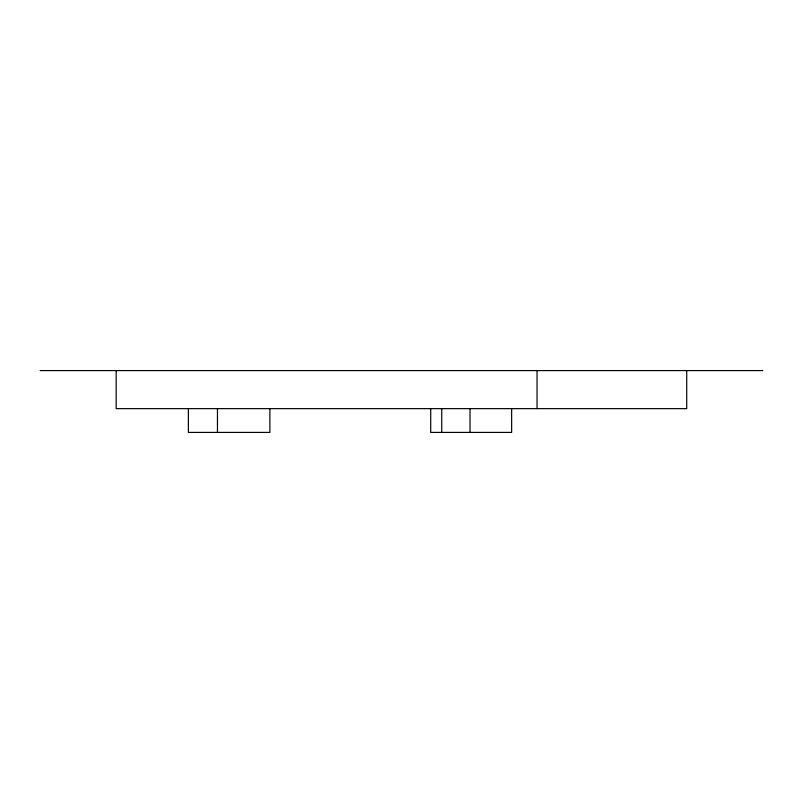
<?xml version="1.0" encoding="UTF-8"?>
<svg xmlns="http://www.w3.org/2000/svg" width="803" height="803" viewBox="0 0 803 803"><rect width="100%" height="100%" fill="white"/><g stroke="black" fill="none" stroke-linecap="round" stroke-linejoin="round"><path stroke-width="1.2" d="M40.15 370.584L762.85 370.584M686.726 370.584L686.726 408.637L116.174 408.637L116.174 370.584M537.046 370.584L537.046 408.637M511.641 408.637L511.641 432.415L430.709 432.415L430.709 408.637M470.026 408.637L470.026 432.415M441.74 408.637L441.74 432.415M269.878 408.637L269.878 432.415L188.384 432.415L188.384 408.637M217.462 408.637L217.462 432.415"/></g></svg>
